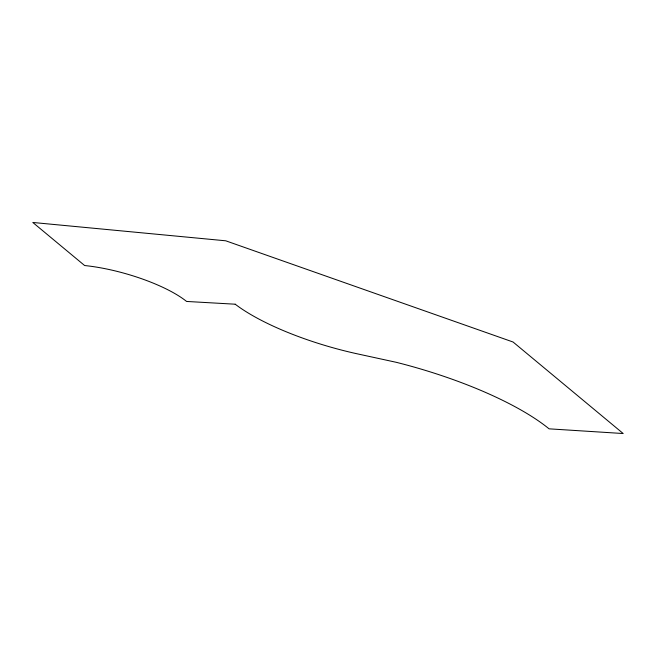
<?xml version="1.0" encoding="UTF-8"?>
<svg xmlns="http://www.w3.org/2000/svg" width="656" height="656" viewBox="0 0 656 656"><rect width="100%" height="100%" fill="white"/><g stroke="black" fill="none" stroke-linecap="round" stroke-linejoin="round"><path stroke-width="0.98" d="M235.201 304.204L186.583 301.448A79.507 22.714 15.9 0 0 84.632 265.532L32.8 222.466L225.738 240.801L513.066 342.014L623.2 433.534L549.08 428.835A174.988 49.987 15.9 0 0 396.331 362.325L355.765 353.502A128.314 36.662 15.9 0 1 235.201 304.204"/></g></svg>
